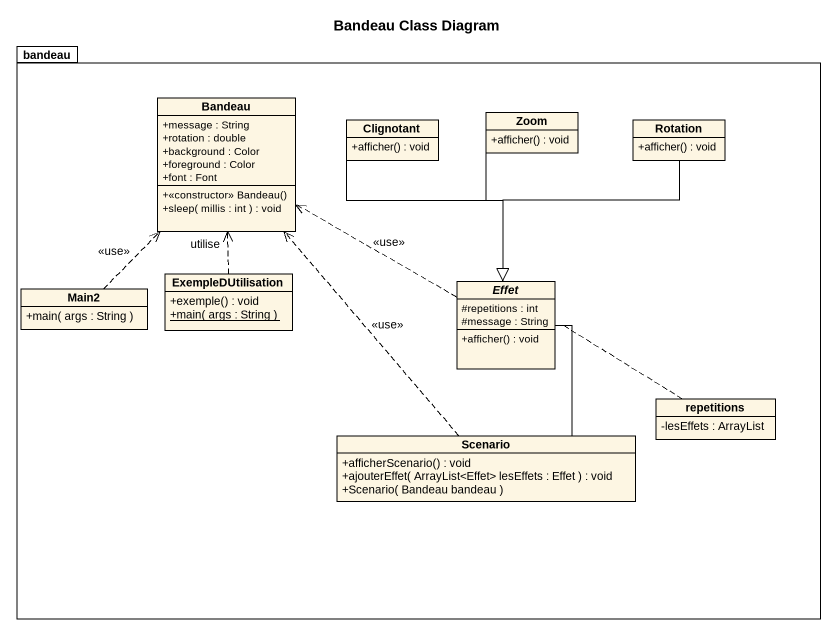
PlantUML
@startuml
title Bandeau Class Diagram
hide circle
hide empty members
skinparam classAttributeIconSize 0
package bandeau {
  class Bandeau {
    +message : String
    +rotation : double
    +background : Color
    +foreground : Color
    +font : Font
    +<<constructor>> Bandeau()
    +sleep( millis : int ) : void
  }
  class Clignotant {
    +afficher() : void
  }
  class Zoom {
    +afficher() : void
  }
  class Rotation {
    +afficher() : void
  }
  class Main2 {
    +main( args : String )
  }
  class ExempleDUtilisation {
    +exemple() : void
    {static} +main( args : String )
  }
  abstract class Effet {
    #repetitions : int
    #message : String
    +afficher() : void
  }
  class repetitions {
    -lesEffets : ArrayList
  }
  class Scenario {
    +afficherScenario() : void
    +ajouterEffet( ArrayList<Effet> lesEffets : Effet ) : void
    +Scenario( Bandeau bandeau )
  }
}
Clignotant --|> Effet
Zoom --|> Effet
Rotation --|> Effet
Main2 .up.> Bandeau : <<use>>
ExempleDUtilisation .up.> Bandeau : utilise
Effet .left.> Bandeau : <<use>>
Effet -- Scenario
(Effet, Scenario) .. repetitions
Scenario .up.> Bandeau : <<use>>
@enduml
